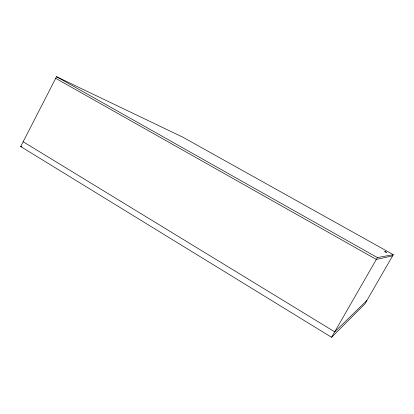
<?xml version="1.0" encoding="UTF-8"?>
<svg xmlns="http://www.w3.org/2000/svg" width="414" height="414" viewBox="0 0 414 414"><rect width="100%" height="100%" fill="white"/><g stroke="black" fill="none" stroke-linecap="round" stroke-linejoin="round"><path stroke-width="0.62" d="M20.7 146.54L56.527 76.699L182.771 137.143L393.3 254.672L364.915 303.866L331.578 337.301L20.7 146.54L21.947 146.867M331.578 337.301L377.402 257.586L393.3 254.672M366.866 300.486L334.714 331.847L23.153 141.754M392.643 255.816L376.336 259.443L55.693 78.324M384.741 251.401L386.438 252.349M384.782 251.51L386.469 252.457M56.527 76.699L377.402 257.586"/></g></svg>
